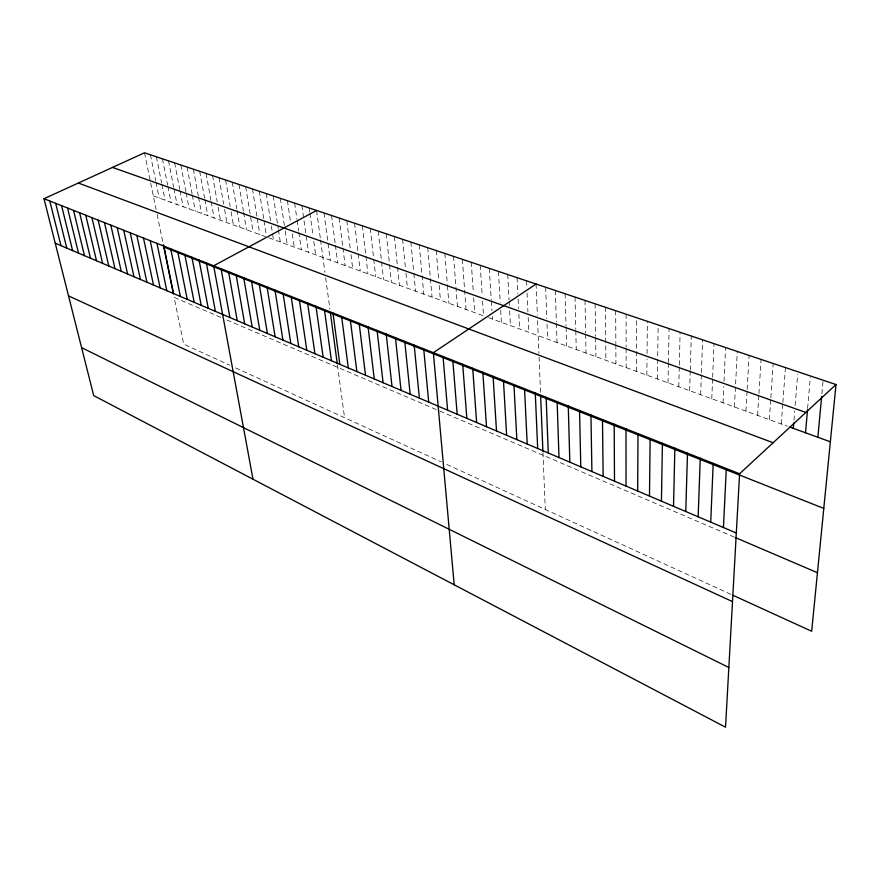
<?xml version="1.0" encoding="UTF-8"?>
<svg xmlns="http://www.w3.org/2000/svg" width="880" height="880" viewBox="0 0 880 880"><rect width="100%" height="100%" fill="white"/><g stroke="black" fill="none" stroke-linecap="round" stroke-linejoin="round"><path stroke-width="0.66" stroke-dasharray="4.4 3.3" d="M636.438 371.371L636.68 317.746M646.855 375.155L646.998 359.007M647.053 353.617L647.361 321.321M657.382 378.972L658.152 324.94M668.019 382.844L668.393 363.858M668.415 362.505L669.075 328.603M678.777 386.749L679.283 366.333M679.316 364.969L680.119 332.299M689.667 390.698L690.228 371.569M690.272 370.205L691.284 336.039M700.667 394.691L701.382 374.121M701.437 372.746L702.581 339.834M711.788 398.739L712.602 378.587M712.657 377.245L714.01 343.662M723.041 402.82L723.789 386.639M724.031 381.249L725.571 347.534M734.426 406.956L737.275 351.45M745.932 411.136L747.098 390.753M747.175 389.4L749.1 355.421M757.581 415.371L758.857 394.9M758.945 393.536L761.079 359.436M769.362 419.65L770.759 399.102M770.858 397.727L773.19 363.495M781.275 423.973L782.771 403.843M782.87 402.501L785.455 367.598M793.98 420.266L794.728 410.839M795.168 405.449L797.643 374.451M807.62 408.43L810.304 377.322M821.876 393.811L823.009 381.59M153.329 195.899L265.474 236.632M268.873 237.864L483.527 315.832L482.537 300.806M488.598 317.669L787.303 426.162M220.825 317.372L174.108 297.374L183.689 344.157L229.68 365.178M226.875 319.957L438.801 410.652M439.923 411.136L733.876 536.943M235.642 367.906L441.276 461.923M446.798 464.442L731.918 594.803M144.496 152.801L156.112 209.506M157.113 214.412L163.064 243.441M150.425 154.781L155.727 180.994M155.991 182.303L159.181 198.022M156.398 156.794L161.667 183.084M161.92 184.393L165.077 200.167M162.426 158.807L167.64 185.185M167.904 186.505L171.039 202.334M168.509 160.842L173.679 187.308M173.932 188.628L177.034 204.512M174.636 162.899L179.762 189.453M180.015 190.773L183.084 206.712M180.818 164.967L185.889 191.609M186.142 192.94L189.189 208.923M187.055 167.057L192.082 193.787M192.324 195.129L195.338 211.156M193.347 169.169L198.319 195.987M198.561 197.329L201.553 213.411M199.694 171.292L204.611 198.198M204.853 199.54L207.801 215.688M206.085 173.437L210.958 200.431M211.2 201.784L214.115 217.976M212.542 175.604L217.217 201.894M218.141 207.141L220.484 220.286M219.054 177.782L223.674 204.16M224.587 209.429L226.897 222.618M225.621 179.982L230.186 206.448M231.099 211.739L233.376 224.972M232.243 182.204L236.753 208.758M236.973 210.089L239.91 227.348M238.931 184.448L243.375 211.09M243.606 212.421L246.499 229.735M245.674 186.703L253.143 232.155M252.483 188.991L257.026 217.151M257.246 218.493L259.842 234.586M259.347 191.29L263.824 219.549M264.044 220.891L266.178 234.355M266.277 193.611L270.479 220.616M271.326 226.017L272.371 232.771M272.58 234.124L273.427 239.525M273.262 195.954L278.234 228.47M278.443 229.823L280.313 242.022M280.313 198.319L284.394 225.511M285.208 230.945L287.254 244.541M287.43 200.706L290.554 221.903M292.314 233.838L294.261 247.082M294.624 203.115L296.923 219.065M297.11 220.396L298.65 231.033M298.837 232.364L301.334 249.656M301.873 205.535L308.462 252.241M309.188 207.988L309.738 212.014M309.925 213.345L313.071 236.115M313.808 241.472L315.656 254.859M316.569 210.463L320.386 238.689M320.562 240.031L324.929 272.305M325.644 277.64L329.901 309.133M337.425 364.881L344.564 417.703M324.027 212.96L330.253 260.161M331.551 215.49L335.214 243.903M335.39 245.256L337.656 262.845M339.152 218.031L342.727 246.554M342.903 247.907L345.125 265.562M346.819 220.605L350.317 249.216M350.988 254.672L352.66 268.301M354.552 223.201L358.039 252.45M358.204 253.77L360.261 271.062M362.373 225.819L367.939 273.845M370.26 228.459L373.582 257.917M373.725 259.259L375.694 276.661M378.235 231.132L381.458 260.689M381.601 262.031L383.515 279.499M386.276 233.827L389.411 263.494M389.554 264.847L391.413 282.37M394.394 236.544L399.388 285.274M402.6 239.294L405.416 267.817M405.955 273.251L407.44 288.189M410.883 242.077L413.743 272.063M413.875 273.427L415.558 291.148M419.254 244.882L423.764 294.129M427.702 247.709L430.287 277.101M430.408 278.432L432.058 297.132M436.238 250.569L438.724 280.06M439.175 285.428L440.429 300.179M444.851 253.462L447.348 284.405M447.458 285.747L448.877 303.248M453.563 256.377L457.413 306.339M462.363 259.325L466.026 309.474M471.24 262.306L473.319 292.226M473.693 297.671L474.727 312.631M480.216 265.309L482.185 295.35M489.291 268.345L491.227 299.871M491.315 301.235L491.898 310.827M492.239 316.316L492.404 319.055M498.454 271.425L500.225 302.225M500.687 310.255L501.38 322.311M507.716 274.527L509.08 300.069M509.146 301.411L509.366 305.437M509.652 310.816L510.433 325.6M517.066 277.662L517.869 293.854M518.133 299.244L518.595 308.693M518.859 314.083L519.596 328.933M526.526 280.83L526.834 287.595M527.076 293.018L527.934 311.971M528.176 317.394L528.847 332.288M536.085 284.031L537.361 315.293M537.581 320.727L538.912 353.353M539.066 357.093L540.518 392.667M542.96 452.54L545.281 509.476M545.666 287.243L546.81 318.626M547.008 324.082L547.558 339.086M555.346 290.488L556.358 321.981M556.402 323.356L557.018 342.529M565.136 293.766L566.027 325.908M566.06 327.25L566.588 345.994M575.025 297.077L575.784 329.34M575.806 330.693L576.257 349.503M585.024 300.432L585.64 332.816M585.662 334.169L586.014 353.056M595.133 303.82L595.595 336.325M595.617 337.678L595.892 356.642M605.352 307.241L605.869 360.261M615.681 310.706L615.846 343.453M615.846 344.817L615.945 363.924M626.12 314.204L626.131 347.083M626.131 348.447L626.131 367.631"/><path stroke-width="1.32" d="M637.681 491.051L638 433.598M649.484 496.067L650.133 438.394M661.43 501.149L662.42 443.256M673.519 506.297L674.872 448.184M685.762 511.511L687.489 453.167M698.159 516.78L700.26 458.216M710.721 522.126L713.207 463.331M723.437 527.538L726.319 468.523M836 384.538L739.596 473.77L725.538 727.199L93.709 395.615L44 198.715L144.496 152.801L836 384.538L811.679 631.268L733.084 595.342M793.331 428.351L793.76 422.961M805.53 432.784L807.51 409.783M817.872 437.261L821.623 396.528M536.085 284.031L433.345 352.671L454.19 584.793M316.569 210.463L213.653 265.804L252.989 479.204M112.486 167.42L805.86 412.445M789.712 427.042L830.357 441.804M78.342 183.029L773.124 442.739M44 198.715L739.596 473.77M163.801 247.016L823.79 508.42M55.231 243.21L736.318 533.016M735.075 537.46L817.454 572.715M68.53 295.878L732.512 601.623M81.598 347.644L728.849 667.491M49.808 201.014L60.973 245.663M55.671 203.335L66.77 248.127M61.578 205.667L72.611 250.613M67.54 208.021L78.507 253.121M73.557 210.408L84.458 255.651M79.629 212.806L90.453 258.203M85.756 215.226L96.503 260.777M91.938 217.668L102.608 263.373M98.175 220.143L108.779 265.991M104.467 222.629L114.994 268.642M110.825 225.137L121.264 271.315M117.238 227.678L127.589 273.999M123.706 230.23L133.98 276.716M130.24 232.815L140.426 279.466M136.829 235.422L146.927 282.227M143.484 238.051L153.494 285.021M150.205 240.713L160.116 287.837M156.981 243.397L166.804 290.686M163.834 246.103L173.547 293.557M163.306 244.629L173.393 293.854M170.742 248.831L180.367 296.461M177.727 251.592L187.242 299.387M184.767 254.386L194.183 302.335M191.884 257.191L201.19 305.316M199.067 260.04L208.263 308.33M206.327 262.9L215.402 311.366M221.056 268.73L229.9 317.537M228.525 271.689L237.259 320.661M236.082 274.67L244.684 323.829M243.705 277.684L252.186 327.019M251.405 280.731L259.754 330.242M259.193 283.811L267.399 333.498M267.047 286.913L275.132 336.776M274.989 290.059L282.931 340.098M283.019 293.227L290.818 343.453M291.126 296.439L298.771 346.841M299.31 299.673L306.823 350.262M307.593 302.951L314.941 353.727M315.953 306.251L323.158 357.214M324.412 309.595L331.452 360.745M330.429 313.016L337.26 363.616M332.959 312.972L339.834 364.309M341.594 316.393L348.304 367.917M350.317 319.847L356.862 371.558M359.15 323.334L365.508 375.243M368.071 326.865L374.253 378.961M377.091 330.429L383.086 382.712M386.199 334.037L392.018 386.518M395.428 337.678L401.038 390.357M404.745 341.363L410.168 394.24M414.172 345.092L419.386 398.167M423.709 348.865L428.714 402.138M443.014 356.499L447.601 410.168M452.804 360.371L457.171 414.238M462.704 364.276L466.84 418.352M472.714 368.236L476.619 422.521M482.834 372.24L486.508 426.723M493.075 376.288L496.507 430.98M503.448 380.391L506.627 435.281M513.931 384.538L516.857 439.637M524.535 388.729L527.208 444.048M535.271 392.975L537.68 448.503M540.661 396.286L542.905 451.165M546.139 397.276L548.273 453.002M557.139 401.621L558.987 457.567M568.271 406.021L569.833 462.176M579.535 410.476L580.8 466.851M590.942 414.986L591.91 471.57M602.481 419.551L603.141 476.355M614.174 424.182L614.515 481.195M626.01 428.857L626.032 486.09"/></g></svg>
